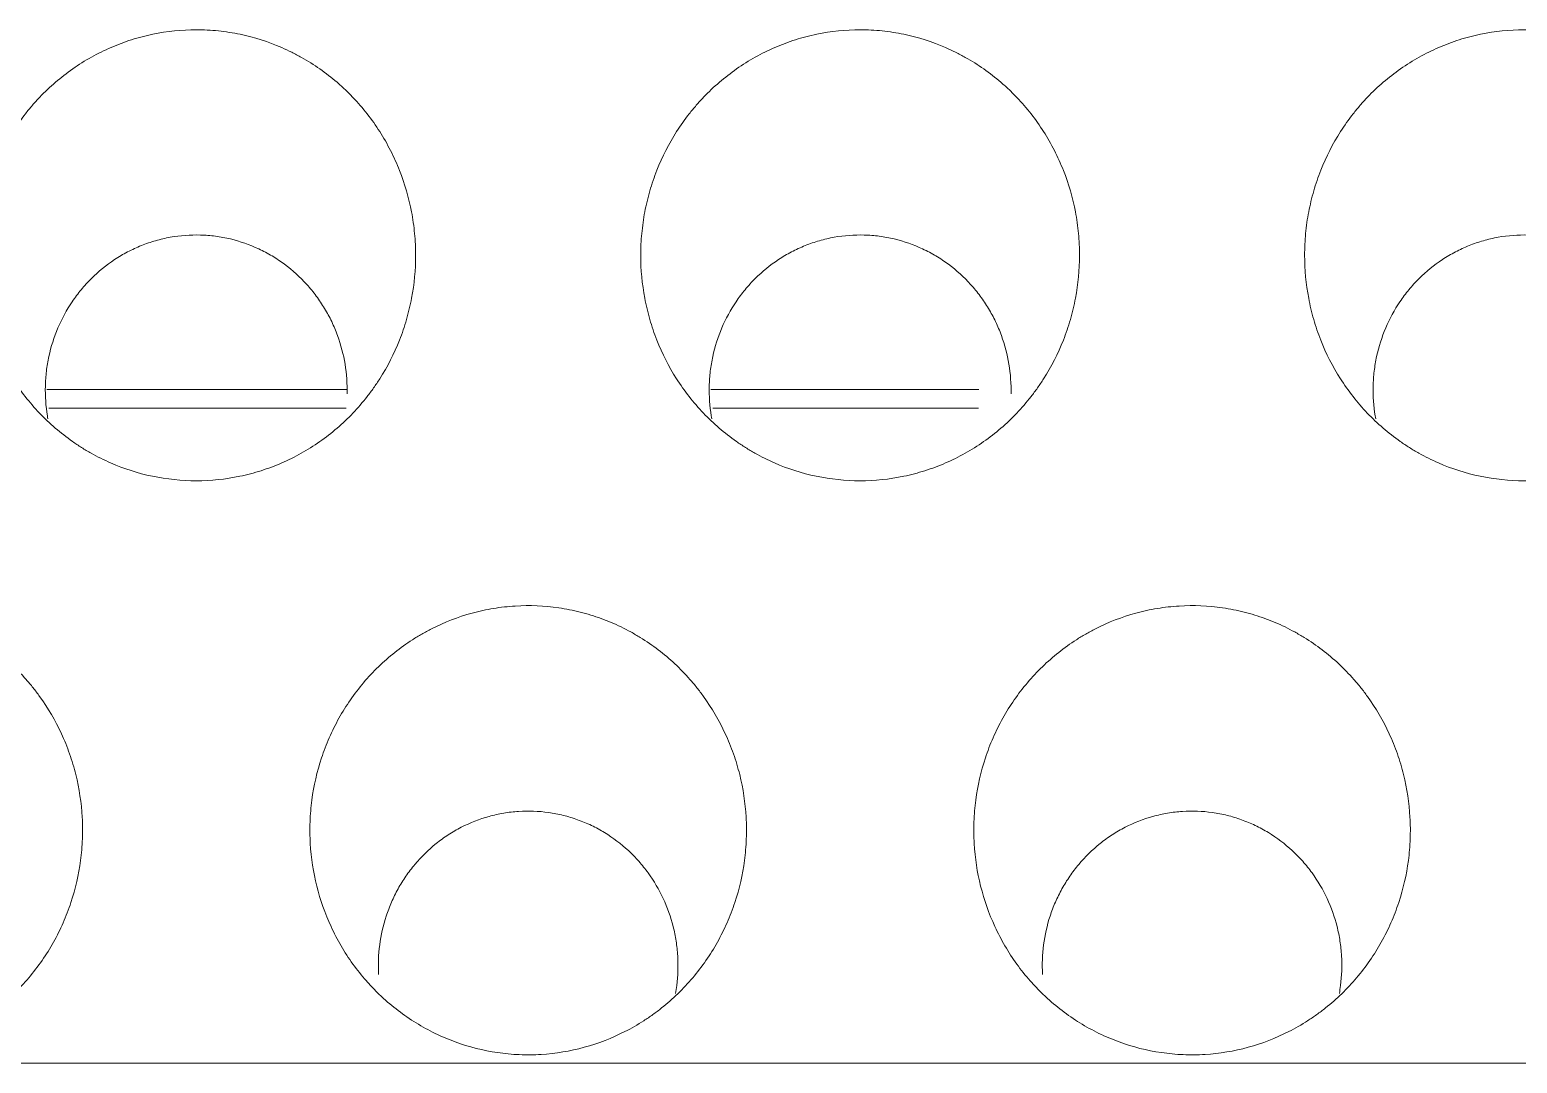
# Model space of a CAD drawing. Header units: millimetres. Extents: x 70151 to 230897, y 35202 to 113211.
# Drawn here: x 178383.78 to 178390.47, y 69179.68 to 69184.33 of the extents above; entities that cross this region are included whole.
import ezdxf

# ---------------------------------------------------------------- set-up
doc = ezdxf.new("R2010")
doc.units = ezdxf.units.MM
doc.header["$LTSCALE"] = 50
doc.layers.add('2-con', color=2, linetype='Continuous')
doc.layers.add('mark-B', color=2, linetype='Continuous', lineweight=20)

# ---------------------------------------------------------------- blocks, each defined once
blk = doc.blocks.new('무풍1WAY 대형')
at = {"layer": 'mark-B'}
for p, q in [((289.2596, -420.2368), (-384.8363, -420.2368)), ((266.8646, -423.1851), (268.0611, -423.1851)), ((269.7107, -423.1851), (271.0488, -423.1851)), ((268.0705, -423.2677), (266.8636, -423.2677)), ((271.0579, -423.2677), (269.7076, -423.2677))]:
    blk.add_line(p, q, dxfattribs=at)
for points, knots in [([(266.8847, -421.2256), (266.881, -421.1602), (266.8711, -421.0964), (266.84, -420.9718), (266.8187, -420.9109), (266.7845, -420.8368), (266.7772, -420.8221), (266.7621, -420.7931), (266.7385, -420.7503), (266.6943, -420.6824), (266.6539, -420.6317), (266.6217, -420.5951), (266.6106, -420.5831), (266.5878, -420.5596), (266.5761, -420.5481), (266.516, -420.492), (266.4642, -420.4525), (266.3812, -420.4013), (266.3526, -420.3856), (266.3082, -420.3641), (266.2932, -420.3573), (266.2628, -420.3444), (266.2475, -420.3384), (266.1705, -420.3103), (266.1073, -420.2943), (266.0262, -420.2825), (266.0099, -420.2805), (265.9771, -420.2774), (265.9605, -420.2763), (265.9111, -420.2742), (265.8783, -420.2746), (265.7805, -420.2806), (265.7159, -420.2912), (265.5882, -420.3261), (265.5273, -420.3497), (265.4401, -420.3941), (265.4117, -420.4104), (265.3702, -420.437), (265.3565, -420.4463), (265.3298, -420.4654), (265.3167, -420.4753), (265.2528, -420.5261), (265.2061, -420.5714), (265.1428, -420.6461), (265.1227, -420.6723), (265.0855, -420.726), (265.0512, -420.7812), (265.0223, -420.8392), (264.9962, -420.8986), (264.9845, -420.929), (264.9536, -421.0223), (264.9393, -421.0855), (264.9266, -421.1816), (264.9238, -421.2138), (264.9214, -421.2788), (264.9217, -421.3117), (264.9272, -421.4091), (264.9369, -421.4729), (264.9602, -421.5671), (264.9695, -421.5983), (264.9858, -421.6446), (264.9916, -421.6599), (265.0039, -421.6901), (265.0104, -421.705), (265.0444, -421.7787), (265.077, -421.8345), (265.1245, -421.9005), (265.1344, -421.9135), (265.1548, -421.9391), (265.1654, -421.9518), (265.1979, -421.9887), (265.2206, -422.012), (265.2919, -422.0785), (265.3435, -422.118), (265.4135, -422.1611), (265.4278, -422.1694), (265.4566, -422.1852), (265.5004, -422.2078), (265.5755, -422.2395), (265.6378, -422.2587), (265.6855, -422.2708), (265.7015, -422.2744), (265.7339, -422.2808), (265.7502, -422.2837), (265.8318, -422.2955), (265.8971, -422.2982), (265.995, -422.2922), (266.0277, -422.2886), (266.093, -422.2777), (266.1251, -422.2707), (266.2198, -422.2448), (266.2807, -422.2213), (266.3541, -422.184), (266.3686, -422.1761), (266.3972, -422.1597), (266.4392, -422.1342), (266.5054, -422.0867), (266.5543, -422.0438), (266.6013, -421.9982), (266.6239, -421.9741), (266.6872, -421.8992), (266.7241, -421.8459), (266.7637, -421.775), (266.7713, -421.7606), (266.7859, -421.7313), (266.7928, -421.7165), (266.8126, -421.6715), (266.8242, -421.6411), (266.8547, -421.5488), (266.8691, -421.4858), (266.8818, -421.3889), (266.8846, -421.3562), (266.887, -421.2909), (266.8866, -421.2583), (266.8847, -421.2256)], [0, 0, 0, 0, 0.03125, 0.03125, 0.0625, 0.0625, 0.070313, 0.070313, 0.078125, 0.09375, 0.109375, 0.109375, 0.117188, 0.117188, 0.125, 0.125, 0.15625, 0.15625, 0.171875, 0.171875, 0.179688, 0.179688, 0.1875, 0.1875, 0.21875, 0.21875, 0.226563, 0.226563, 0.234375, 0.234375, 0.25, 0.25, 0.28125, 0.28125, 0.3125, 0.3125, 0.328125, 0.328125, 0.335938, 0.335938, 0.34375, 0.34375, 0.375, 0.375, 0.390625, 0.390625, 0.40625, 0.421875, 0.421875, 0.4375, 0.4375, 0.46875, 0.46875, 0.484375, 0.484375, 0.5, 0.5, 0.53125, 0.53125, 0.546875, 0.546875, 0.554687, 0.554687, 0.5625, 0.5625, 0.59375, 0.59375, 0.601562, 0.601562, 0.609375, 0.609375, 0.625, 0.625, 0.65625, 0.65625, 0.664062, 0.664062, 0.671875, 0.6875, 0.703125, 0.703125, 0.710937, 0.710937, 0.71875, 0.71875, 0.75, 0.75, 0.765625, 0.765625, 0.78125, 0.78125, 0.8125, 0.8125, 0.820312, 0.820312, 0.828125, 0.84375, 0.859375, 0.859375, 0.875, 0.875, 0.90625, 0.90625, 0.914062, 0.914062, 0.921875, 0.921875, 0.9375, 0.9375, 0.96875, 0.96875, 0.984375, 0.984375, 1, 1, 1, 1]), ([(269.8723, -421.2256), (269.8685, -421.1602), (269.8587, -421.0964), (269.8276, -420.9718), (269.8063, -420.9109), (269.772, -420.8368), (269.7648, -420.8221), (269.7497, -420.7931), (269.726, -420.7503), (269.6819, -420.6824), (269.6415, -420.6317), (269.6092, -420.5951), (269.5982, -420.5831), (269.5754, -420.5596), (269.5636, -420.5481), (269.5035, -420.492), (269.4518, -420.4525), (269.3687, -420.4013), (269.3401, -420.3856), (269.2958, -420.3641), (269.2807, -420.3573), (269.2503, -420.3444), (269.235, -420.3384), (269.1581, -420.3103), (269.0949, -420.2943), (269.0138, -420.2825), (268.9975, -420.2805), (268.9646, -420.2774), (268.9481, -420.2763), (268.8986, -420.2742), (268.8659, -420.2746), (268.768, -420.2806), (268.7035, -420.2912), (268.5758, -420.3261), (268.5148, -420.3497), (268.4276, -420.3941), (268.3992, -420.4104), (268.3577, -420.437), (268.3441, -420.4463), (268.3173, -420.4654), (268.3043, -420.4753), (268.2403, -420.5261), (268.1937, -420.5714), (268.1303, -420.6461), (268.1102, -420.6723), (268.0731, -420.726), (268.0387, -420.7812), (268.0099, -420.8392), (267.9837, -420.8986), (267.972, -420.929), (267.9412, -421.0223), (267.9268, -421.0855), (267.9141, -421.1816), (267.9114, -421.2138), (267.9089, -421.2788), (267.9092, -421.3117), (267.9147, -421.4091), (267.9244, -421.4729), (267.9478, -421.5671), (267.9571, -421.5983), (267.9734, -421.6446), (267.9792, -421.6599), (267.9914, -421.6901), (267.9979, -421.705), (268.032, -421.7787), (268.0645, -421.8345), (268.1121, -421.9005), (268.1219, -421.9135), (268.1424, -421.9391), (268.1529, -421.9518), (268.1855, -421.9887), (268.2082, -422.012), (268.2794, -422.0785), (268.3311, -422.118), (268.401, -422.1611), (268.4153, -422.1694), (268.4442, -422.1852), (268.4879, -422.2078), (268.563, -422.2395), (268.6254, -422.2587), (268.673, -422.2708), (268.6891, -422.2744), (268.7214, -422.2808), (268.7378, -422.2837), (268.8193, -422.2955), (268.8846, -422.2982), (268.9826, -422.2922), (269.0152, -422.2886), (269.0806, -422.2777), (269.1127, -422.2707), (269.2073, -422.2448), (269.2682, -422.2213), (269.3416, -422.184), (269.3562, -422.1761), (269.3847, -422.1597), (269.4267, -422.1342), (269.4929, -422.0867), (269.5419, -422.0438), (269.5889, -421.9982), (269.6114, -421.9741), (269.6748, -421.8992), (269.7117, -421.8459), (269.7513, -421.775), (269.7589, -421.7606), (269.7734, -421.7313), (269.7804, -421.7165), (269.8001, -421.6715), (269.8117, -421.6411), (269.8422, -421.5488), (269.8566, -421.4858), (269.8694, -421.3889), (269.8721, -421.3562), (269.8745, -421.2909), (269.8742, -421.2583), (269.8723, -421.2256)], [0, 0, 0, 0, 0.03125, 0.03125, 0.0625, 0.0625, 0.070312, 0.070312, 0.078125, 0.09375, 0.109375, 0.109375, 0.117187, 0.117187, 0.125, 0.125, 0.15625, 0.15625, 0.171875, 0.171875, 0.179687, 0.179687, 0.1875, 0.1875, 0.21875, 0.21875, 0.226562, 0.226562, 0.234375, 0.234375, 0.25, 0.25, 0.28125, 0.28125, 0.3125, 0.3125, 0.328125, 0.328125, 0.335937, 0.335937, 0.34375, 0.34375, 0.375, 0.375, 0.390625, 0.390625, 0.40625, 0.421875, 0.421875, 0.4375, 0.4375, 0.46875, 0.46875, 0.484375, 0.484375, 0.5, 0.5, 0.53125, 0.53125, 0.546875, 0.546875, 0.554687, 0.554687, 0.5625, 0.5625, 0.59375, 0.59375, 0.601562, 0.601562, 0.609375, 0.609375, 0.625, 0.625, 0.65625, 0.65625, 0.664062, 0.664062, 0.671875, 0.6875, 0.703125, 0.703125, 0.710937, 0.710937, 0.71875, 0.71875, 0.75, 0.75, 0.765625, 0.765625, 0.78125, 0.78125, 0.8125, 0.8125, 0.820312, 0.820312, 0.828125, 0.84375, 0.859375, 0.859375, 0.875, 0.875, 0.90625, 0.90625, 0.914062, 0.914062, 0.921875, 0.921875, 0.9375, 0.9375, 0.96875, 0.96875, 0.984375, 0.984375, 1, 1, 1, 1]), ([(272.8598, -421.2256), (272.8561, -421.1602), (272.8462, -421.0964), (272.8151, -420.9718), (272.7938, -420.9109), (272.7596, -420.8368), (272.7523, -420.8221), (272.7372, -420.7931), (272.7136, -420.7503), (272.6694, -420.6824), (272.629, -420.6317), (272.5968, -420.5951), (272.5857, -420.5831), (272.5629, -420.5596), (272.5512, -420.5481), (272.4911, -420.492), (272.4393, -420.4525), (272.3563, -420.4013), (272.3277, -420.3856), (272.2833, -420.3641), (272.2683, -420.3573), (272.2379, -420.3444), (272.2226, -420.3384), (272.1456, -420.3103), (272.0824, -420.2943), (272.0013, -420.2825), (271.985, -420.2805), (271.9522, -420.2774), (271.9356, -420.2763), (271.8862, -420.2742), (271.8534, -420.2746), (271.7556, -420.2806), (271.691, -420.2912), (271.5633, -420.3261), (271.5024, -420.3497), (271.4152, -420.3941), (271.3868, -420.4104), (271.3453, -420.437), (271.3316, -420.4463), (271.3049, -420.4654), (271.2918, -420.4753), (271.2279, -420.5261), (271.1812, -420.5714), (271.1179, -420.6461), (271.0978, -420.6723), (271.0606, -420.726), (271.0263, -420.7812), (270.9974, -420.8392), (270.9713, -420.8986), (270.9596, -420.929), (270.9287, -421.0223), (270.9144, -421.0855), (270.9017, -421.1816), (270.8989, -421.2138), (270.8965, -421.2788), (270.8968, -421.3117), (270.9023, -421.4091), (270.9119, -421.4729), (270.9353, -421.5671), (270.9446, -421.5983), (270.9609, -421.6446), (270.9667, -421.6599), (270.979, -421.6901), (270.9855, -421.705), (271.0195, -421.7787), (271.0521, -421.8345), (271.0996, -421.9005), (271.1095, -421.9135), (271.1299, -421.9391), (271.1405, -421.9518), (271.173, -421.9887), (271.1957, -422.012), (271.267, -422.0785), (271.3186, -422.118), (271.3885, -422.1611), (271.4028, -422.1694), (271.4317, -422.1852), (271.4755, -422.2078), (271.5506, -422.2395), (271.6129, -422.2587), (271.6606, -422.2708), (271.6766, -422.2744), (271.709, -422.2808), (271.7253, -422.2837), (271.8069, -422.2955), (271.8722, -422.2982), (271.9701, -422.2922), (272.0028, -422.2886), (272.0681, -422.2777), (272.1002, -422.2707), (272.1949, -422.2448), (272.2558, -422.2213), (272.3292, -422.184), (272.3437, -422.1761), (272.3722, -422.1597), (272.4143, -422.1342), (272.4805, -422.0867), (272.5294, -422.0438), (272.5764, -421.9982), (272.599, -421.9741), (272.6623, -421.8992), (272.6992, -421.8459), (272.7388, -421.775), (272.7464, -421.7606), (272.761, -421.7313), (272.7679, -421.7165), (272.7877, -421.6715), (272.7993, -421.6411), (272.8297, -421.5488), (272.8442, -421.4858), (272.8569, -421.3889), (272.8597, -421.3562), (272.8621, -421.2909), (272.8617, -421.2583), (272.8598, -421.2256)], [0, 0, 0, 0, 0.03125, 0.03125, 0.0625, 0.0625, 0.070312, 0.070312, 0.078125, 0.09375, 0.109375, 0.109375, 0.117187, 0.117187, 0.125, 0.125, 0.15625, 0.15625, 0.171875, 0.171875, 0.179687, 0.179687, 0.1875, 0.1875, 0.21875, 0.21875, 0.226562, 0.226562, 0.234375, 0.234375, 0.25, 0.25, 0.28125, 0.28125, 0.3125, 0.3125, 0.328125, 0.328125, 0.335937, 0.335937, 0.34375, 0.34375, 0.375, 0.375, 0.390625, 0.390625, 0.40625, 0.421875, 0.421875, 0.4375, 0.4375, 0.46875, 0.46875, 0.484375, 0.484375, 0.5, 0.5, 0.53125, 0.53125, 0.546875, 0.546875, 0.554687, 0.554687, 0.5625, 0.5625, 0.59375, 0.59375, 0.601562, 0.601562, 0.609375, 0.609375, 0.625, 0.625, 0.65625, 0.65625, 0.664062, 0.664062, 0.671875, 0.6875, 0.703125, 0.703125, 0.710937, 0.710937, 0.71875, 0.71875, 0.75, 0.75, 0.765625, 0.765625, 0.78125, 0.78125, 0.8125, 0.8125, 0.820312, 0.820312, 0.828125, 0.84375, 0.859375, 0.859375, 0.875, 0.875, 0.90625, 0.90625, 0.914062, 0.914062, 0.921875, 0.921875, 0.9375, 0.9375, 0.96875, 0.96875, 0.984375, 0.984375, 1, 1, 1, 1]), ([(266.577, -420.6368), (266.5796, -420.6816), (266.5763, -420.7702), (266.557, -420.8565), (266.5396, -420.9097), (266.5359, -420.9203), (266.5279, -420.9412), (266.5152, -420.9723), (266.4907, -421.0221), (266.4673, -421.0599), (266.4484, -421.0874), (266.4418, -421.0965), (266.4282, -421.1143), (266.4212, -421.1232), (266.385, -421.1663), (266.353, -421.1974), (266.3008, -421.2392), (266.2827, -421.2523), (266.245, -421.2768), (266.2253, -421.2882), (266.1653, -421.3191), (266.1237, -421.3354), (266.0696, -421.3504), (266.0587, -421.3532), (266.0366, -421.3581), (266.0255, -421.3603), (265.992, -421.366), (265.9696, -421.3687), (265.9025, -421.3731), (265.8576, -421.3715), (265.8015, -421.3636), (265.7903, -421.3617), (265.7681, -421.3574), (265.7351, -421.3501), (265.6815, -421.3338), (265.6401, -421.3165), (265.6096, -421.3019), (265.5995, -421.2968), (265.5796, -421.286), (265.5699, -421.2804), (265.5219, -421.2511), (265.4863, -421.2241), (265.4452, -421.1861), (265.4371, -421.1782), (265.4213, -421.1621), (265.4136, -421.1538), (265.3913, -421.1286), (265.3773, -421.1112), (265.338, -421.0571), (265.3154, -421.0187), (265.2774, -420.9371), (265.2626, -420.8952), (265.2463, -420.8306), (265.2419, -420.8088), (265.2351, -420.7647), (265.2327, -420.7423), (265.2287, -420.6755), (265.2303, -420.6312), (265.2375, -420.5752), (265.2393, -420.5633), (265.2414, -420.5514)], [0, 0, 0, 0, 0.057902, 0.115804, 0.115804, 0.13028, 0.13028, 0.144755, 0.173707, 0.202658, 0.202658, 0.217133, 0.217133, 0.231609, 0.231609, 0.289511, 0.289511, 0.318462, 0.318462, 0.347413, 0.347413, 0.405315, 0.405315, 0.419791, 0.419791, 0.434266, 0.434266, 0.463218, 0.463218, 0.52112, 0.52112, 0.535595, 0.535595, 0.550071, 0.579022, 0.607973, 0.607973, 0.622449, 0.622449, 0.636924, 0.636924, 0.694826, 0.694826, 0.709302, 0.709302, 0.723777, 0.723777, 0.752729, 0.752729, 0.810631, 0.810631, 0.868533, 0.868533, 0.897484, 0.897484, 0.926435, 0.926435, 0.984337, 0.984337, 1, 1, 1, 1]), ([(269.5646, -420.6368), (269.5672, -420.6816), (269.5639, -420.7702), (269.5445, -420.8565), (269.5272, -420.9097), (269.5234, -420.9203), (269.5154, -420.9412), (269.5028, -420.9723), (269.4782, -421.0221), (269.4548, -421.0599), (269.4359, -421.0874), (269.4294, -421.0965), (269.4158, -421.1143), (269.4087, -421.1232), (269.3725, -421.1663), (269.3406, -421.1974), (269.2884, -421.2392), (269.2703, -421.2523), (269.2325, -421.2768), (269.2128, -421.2882), (269.1528, -421.3191), (269.1112, -421.3354), (269.0572, -421.3504), (269.0462, -421.3532), (269.0242, -421.3581), (269.013, -421.3603), (268.9795, -421.366), (268.9572, -421.3687), (268.89, -421.3731), (268.8452, -421.3715), (268.7891, -421.3636), (268.7778, -421.3617), (268.7557, -421.3574), (268.7227, -421.3501), (268.6691, -421.3338), (268.6277, -421.3165), (268.5971, -421.3019), (268.587, -421.2968), (268.5672, -421.286), (268.5574, -421.2804), (268.5095, -421.2511), (268.4739, -421.2241), (268.4327, -421.1861), (268.4247, -421.1782), (268.4089, -421.1621), (268.4012, -421.1538), (268.3788, -421.1286), (268.3649, -421.1112), (268.3256, -421.0571), (268.303, -421.0187), (268.2649, -420.9371), (268.2501, -420.8952), (268.2338, -420.8306), (268.2294, -420.8088), (268.2226, -420.7647), (268.2202, -420.7423), (268.2163, -420.6755), (268.2178, -420.6312), (268.225, -420.5752), (268.2268, -420.5633), (268.229, -420.5514)], [0, 0, 0, 0, 0.057902, 0.115804, 0.115804, 0.13028, 0.13028, 0.144755, 0.173707, 0.202658, 0.202658, 0.217133, 0.217133, 0.231609, 0.231609, 0.289511, 0.289511, 0.318462, 0.318462, 0.347413, 0.347413, 0.405315, 0.405315, 0.419791, 0.419791, 0.434266, 0.434266, 0.463218, 0.463218, 0.52112, 0.52112, 0.535595, 0.535595, 0.550071, 0.579022, 0.607973, 0.607973, 0.622449, 0.622449, 0.636924, 0.636924, 0.694826, 0.694826, 0.709302, 0.709302, 0.723777, 0.723777, 0.752729, 0.752729, 0.810631, 0.810631, 0.868533, 0.868533, 0.897484, 0.897484, 0.926435, 0.926435, 0.984337, 0.984337, 1, 1, 1, 1]), ([(264.4104, -422.8577), (264.3439, -422.8577), (264.2785, -422.8646), (264.1822, -422.8846), (264.1503, -422.893), (264.103, -422.908), (264.0873, -422.9135), (264.0563, -422.9251), (264.041, -422.9313), (263.9656, -422.9641), (263.9085, -422.9961), (263.8277, -423.0527), (263.8015, -423.0731), (263.7516, -423.116), (263.7042, -423.1611), (263.6616, -423.2105), (263.6313, -423.2491), (263.6215, -423.2622), (263.6026, -423.289), (263.5934, -423.3027), (263.5492, -423.3721), (263.5197, -423.4301), (263.4838, -423.5209), (263.4733, -423.5517), (263.4596, -423.5989), (263.4554, -423.6149), (263.4478, -423.6468), (263.4444, -423.6627), (263.4292, -423.7428), (263.4232, -423.8074), (263.4231, -423.8887), (263.4235, -423.905), (263.4251, -423.9377), (263.4262, -423.9541), (263.4308, -424.0031), (263.4354, -424.0353), (263.4536, -424.131), (263.4716, -424.1934), (263.5076, -424.2846), (263.5212, -424.3147), (263.551, -424.373), (263.5672, -424.4013), (263.6196, -424.4835), (263.6597, -424.5349), (263.7166, -424.5946), (263.7283, -424.6062), (263.7522, -424.6289), (263.7886, -424.6619), (263.853, -424.7119), (263.9084, -424.7468), (263.9514, -424.7709), (263.966, -424.7786), (263.9956, -424.7934), (264.0107, -424.8004), (264.0864, -424.8333), (264.1488, -424.8531), (264.2452, -424.8733), (264.2778, -424.8785), (264.344, -424.8853), (264.377, -424.887), (264.4756, -424.8871), (264.5409, -424.8805), (264.6219, -424.8637), (264.6381, -424.8599), (264.6702, -424.8515), (264.7177, -424.8377), (264.7945, -424.8089), (264.8533, -424.7799), (264.9108, -424.7478), (264.939, -424.7301), (265.0199, -424.6735), (265.0695, -424.6309), (265.126, -424.5717), (265.137, -424.5596), (265.1586, -424.5347), (265.1691, -424.522), (265.1996, -424.4831), (265.2185, -424.4564), (265.2711, -424.374), (265.3007, -424.316), (265.3309, -424.2397), (265.3366, -424.2242), (265.3472, -424.1932), (265.3619, -424.1465), (265.3808, -424.0675), (265.39, -424.0032), (265.3946, -423.9545), (265.3957, -423.9382), (265.3973, -423.9055), (265.3976, -423.8891), (265.3977, -423.8072), (265.3915, -423.7426), (265.3734, -423.6469), (265.3659, -423.6152), (265.3523, -423.5681), (265.3473, -423.5524), (265.3367, -423.5213), (265.3311, -423.5059), (265.3011, -423.43), (265.2716, -423.3721), (265.2191, -423.2896), (265.2002, -423.2629), (265.1596, -423.2108), (265.1381, -423.186), (265.0705, -423.1151), (265.0212, -423.0725), (264.9539, -423.0252), (264.9402, -423.0161), (264.9122, -422.9984), (264.8979, -422.99), (264.8548, -422.9658), (264.8255, -422.9512), (264.7355, -422.912), (264.673, -422.8919), (264.5428, -422.8646), (264.4769, -422.8577), (264.4104, -422.8577)], [0, 0, 0, 0, 0.03125, 0.03125, 0.046875, 0.046875, 0.054687, 0.054687, 0.0625, 0.0625, 0.09375, 0.09375, 0.109375, 0.109375, 0.125, 0.140625, 0.140625, 0.148437, 0.148437, 0.15625, 0.15625, 0.1875, 0.1875, 0.203125, 0.203125, 0.210937, 0.210937, 0.21875, 0.21875, 0.25, 0.25, 0.257812, 0.257812, 0.265625, 0.265625, 0.28125, 0.28125, 0.3125, 0.3125, 0.328125, 0.328125, 0.34375, 0.34375, 0.375, 0.375, 0.382812, 0.382812, 0.390625, 0.40625, 0.421875, 0.421875, 0.429687, 0.429687, 0.4375, 0.4375, 0.46875, 0.46875, 0.484375, 0.484375, 0.5, 0.5, 0.53125, 0.53125, 0.539062, 0.539062, 0.546875, 0.5625, 0.578125, 0.578125, 0.59375, 0.59375, 0.625, 0.625, 0.632812, 0.632812, 0.640625, 0.640625, 0.65625, 0.65625, 0.6875, 0.6875, 0.695312, 0.695312, 0.703125, 0.71875, 0.734375, 0.734375, 0.742187, 0.742187, 0.75, 0.75, 0.78125, 0.78125, 0.796875, 0.796875, 0.804687, 0.804687, 0.8125, 0.8125, 0.84375, 0.84375, 0.859375, 0.859375, 0.875, 0.875, 0.90625, 0.90625, 0.914062, 0.914062, 0.921875, 0.921875, 0.9375, 0.9375, 0.96875, 0.96875, 1, 1, 1, 1]), ([(267.3979, -422.8577), (267.3314, -422.8577), (267.266, -422.8646), (267.1697, -422.8846), (267.1379, -422.893), (267.0906, -422.908), (267.0748, -422.9135), (267.0439, -422.9251), (267.0286, -422.9313), (266.9532, -422.9641), (266.8961, -422.9961), (266.8153, -423.0527), (266.789, -423.0731), (266.7392, -423.116), (266.6918, -423.1611), (266.6491, -423.2105), (266.6189, -423.2491), (266.6091, -423.2622), (266.5901, -423.289), (266.5809, -423.3027), (266.5367, -423.3721), (266.5072, -423.4301), (266.4714, -423.5209), (266.4608, -423.5517), (266.4471, -423.5989), (266.4429, -423.6149), (266.4353, -423.6468), (266.4319, -423.6627), (266.4168, -423.7428), (266.4107, -423.8074), (266.4107, -423.8887), (266.4111, -423.905), (266.4126, -423.9377), (266.4138, -423.9541), (266.4184, -424.0031), (266.423, -424.0353), (266.4412, -424.131), (266.4592, -424.1934), (266.4952, -424.2846), (266.5088, -424.3147), (266.5385, -424.373), (266.5547, -424.4013), (266.6071, -424.4835), (266.6472, -424.5349), (266.7042, -424.5946), (266.7159, -424.6062), (266.7397, -424.6289), (266.7762, -424.6619), (266.8406, -424.7119), (266.8959, -424.7468), (266.9389, -424.7709), (266.9535, -424.7786), (266.9832, -424.7934), (266.9982, -424.8004), (267.0739, -424.8333), (267.1363, -424.8531), (267.2328, -424.8733), (267.2654, -424.8785), (267.3315, -424.8853), (267.3645, -424.887), (267.4631, -424.8871), (267.5284, -424.8805), (267.6094, -424.8637), (267.6257, -424.8599), (267.6577, -424.8515), (267.7053, -424.8377), (267.7821, -424.8089), (267.8409, -424.7799), (267.8984, -424.7478), (267.9266, -424.7301), (268.0075, -424.6735), (268.057, -424.6309), (268.1136, -424.5717), (268.1246, -424.5596), (268.1461, -424.5347), (268.1567, -424.522), (268.1871, -424.4831), (268.206, -424.4564), (268.2586, -424.374), (268.2882, -424.316), (268.3184, -424.2397), (268.3241, -424.2242), (268.3347, -424.1932), (268.3495, -424.1465), (268.3684, -424.0675), (268.3775, -424.0032), (268.3821, -423.9545), (268.3833, -423.9382), (268.3848, -423.9055), (268.3852, -423.8891), (268.3852, -423.8072), (268.3791, -423.7426), (268.361, -423.6469), (268.3534, -423.6152), (268.3398, -423.5681), (268.3349, -423.5524), (268.3243, -423.5213), (268.3186, -423.5059), (268.2886, -423.43), (268.2592, -423.3721), (268.2067, -423.2896), (268.1878, -423.2629), (268.1471, -423.2108), (268.1257, -423.186), (268.0581, -423.1151), (268.0087, -423.0725), (267.9415, -423.0252), (267.9278, -423.0161), (267.8997, -422.9984), (267.8855, -422.99), (267.8424, -422.9658), (267.813, -422.9512), (267.723, -422.912), (267.6605, -422.8919), (267.5303, -422.8646), (267.4645, -422.8577), (267.3979, -422.8577)], [0, 0, 0, 0, 0.03125, 0.03125, 0.046875, 0.046875, 0.054688, 0.054688, 0.0625, 0.0625, 0.09375, 0.09375, 0.109375, 0.109375, 0.125, 0.140625, 0.140625, 0.148438, 0.148438, 0.15625, 0.15625, 0.1875, 0.1875, 0.203125, 0.203125, 0.210938, 0.210938, 0.21875, 0.21875, 0.25, 0.25, 0.257813, 0.257813, 0.265625, 0.265625, 0.28125, 0.28125, 0.3125, 0.3125, 0.328125, 0.328125, 0.34375, 0.34375, 0.375, 0.375, 0.382813, 0.382813, 0.390625, 0.40625, 0.421875, 0.421875, 0.429688, 0.429688, 0.4375, 0.4375, 0.46875, 0.46875, 0.484375, 0.484375, 0.5, 0.5, 0.53125, 0.53125, 0.539063, 0.539063, 0.546875, 0.5625, 0.578125, 0.578125, 0.59375, 0.59375, 0.625, 0.625, 0.632813, 0.632813, 0.640625, 0.640625, 0.65625, 0.65625, 0.6875, 0.6875, 0.695313, 0.695313, 0.703125, 0.71875, 0.734375, 0.734375, 0.742188, 0.742188, 0.75, 0.75, 0.78125, 0.78125, 0.796875, 0.796875, 0.804688, 0.804688, 0.8125, 0.8125, 0.84375, 0.84375, 0.859375, 0.859375, 0.875, 0.875, 0.90625, 0.90625, 0.914063, 0.914063, 0.921875, 0.921875, 0.9375, 0.9375, 0.96875, 0.96875, 1, 1, 1, 1]), ([(270.3855, -422.8577), (270.319, -422.8577), (270.2536, -422.8646), (270.1573, -422.8846), (270.1254, -422.893), (270.0781, -422.908), (270.0624, -422.9135), (270.0314, -422.9251), (270.0161, -422.9313), (269.9407, -422.9641), (269.8836, -422.9961), (269.8028, -423.0527), (269.7766, -423.0731), (269.7267, -423.116), (269.6793, -423.1611), (269.6367, -423.2105), (269.6064, -423.2491), (269.5966, -423.2622), (269.5777, -423.289), (269.5685, -423.3027), (269.5243, -423.3721), (269.4948, -423.4301), (269.4589, -423.5209), (269.4484, -423.5517), (269.4347, -423.5989), (269.4305, -423.6149), (269.4229, -423.6468), (269.4195, -423.6627), (269.4043, -423.7428), (269.3983, -423.8074), (269.3982, -423.8887), (269.3986, -423.905), (269.4001, -423.9377), (269.4013, -423.9541), (269.4059, -424.0031), (269.4105, -424.0353), (269.4287, -424.131), (269.4467, -424.1934), (269.4827, -424.2846), (269.4963, -424.3147), (269.5261, -424.373), (269.5423, -424.4013), (269.5947, -424.4835), (269.6348, -424.5349), (269.6917, -424.5946), (269.7034, -424.6062), (269.7273, -424.6289), (269.7637, -424.6619), (269.8281, -424.7119), (269.8835, -424.7468), (269.9265, -424.7709), (269.9411, -424.7786), (269.9707, -424.7934), (269.9858, -424.8004), (270.0615, -424.8333), (270.1239, -424.8531), (270.2203, -424.8733), (270.2529, -424.8785), (270.3191, -424.8853), (270.3521, -424.887), (270.4507, -424.8871), (270.5159, -424.8805), (270.597, -424.8637), (270.6132, -424.8599), (270.6453, -424.8515), (270.6928, -424.8377), (270.7696, -424.8089), (270.8284, -424.7799), (270.8859, -424.7478), (270.9141, -424.7301), (270.995, -424.6735), (271.0446, -424.6309), (271.1011, -424.5717), (271.1121, -424.5596), (271.1337, -424.5347), (271.1442, -424.522), (271.1747, -424.4831), (271.1936, -424.4564), (271.2462, -424.374), (271.2758, -424.316), (271.306, -424.2397), (271.3117, -424.2242), (271.3223, -424.1932), (271.337, -424.1465), (271.3559, -424.0675), (271.365, -424.0032), (271.3696, -423.9545), (271.3708, -423.9382), (271.3724, -423.9055), (271.3727, -423.8891), (271.3727, -423.8072), (271.3666, -423.7426), (271.3485, -423.6469), (271.341, -423.6152), (271.3274, -423.5681), (271.3224, -423.5524), (271.3118, -423.5213), (271.3062, -423.5059), (271.2762, -423.43), (271.2467, -423.3721), (271.1942, -423.2896), (271.1753, -423.2629), (271.1347, -423.2108), (271.1132, -423.186), (271.0456, -423.1151), (270.9963, -423.0725), (270.929, -423.0252), (270.9153, -423.0161), (270.8873, -422.9984), (270.873, -422.99), (270.8299, -422.9658), (270.8006, -422.9512), (270.7106, -422.912), (270.6481, -422.8919), (270.5179, -422.8646), (270.452, -422.8577), (270.3855, -422.8577)], [0, 0, 0, 0, 0.03125, 0.03125, 0.046875, 0.046875, 0.054688, 0.054688, 0.0625, 0.0625, 0.09375, 0.09375, 0.109375, 0.109375, 0.125, 0.140625, 0.140625, 0.148438, 0.148438, 0.15625, 0.15625, 0.1875, 0.1875, 0.203125, 0.203125, 0.210938, 0.210938, 0.21875, 0.21875, 0.25, 0.25, 0.257813, 0.257813, 0.265625, 0.265625, 0.28125, 0.28125, 0.3125, 0.3125, 0.328125, 0.328125, 0.34375, 0.34375, 0.375, 0.375, 0.382813, 0.382813, 0.390625, 0.40625, 0.421875, 0.421875, 0.429688, 0.429688, 0.4375, 0.4375, 0.46875, 0.46875, 0.484375, 0.484375, 0.5, 0.5, 0.53125, 0.53125, 0.539062, 0.539062, 0.546875, 0.5625, 0.578125, 0.578125, 0.59375, 0.59375, 0.625, 0.625, 0.632812, 0.632812, 0.640625, 0.640625, 0.65625, 0.65625, 0.6875, 0.6875, 0.695312, 0.695312, 0.703125, 0.71875, 0.734375, 0.734375, 0.742187, 0.742187, 0.75, 0.75, 0.78125, 0.78125, 0.796875, 0.796875, 0.804687, 0.804687, 0.8125, 0.8125, 0.84375, 0.84375, 0.859375, 0.859375, 0.875, 0.875, 0.90625, 0.90625, 0.914062, 0.914062, 0.921875, 0.921875, 0.9375, 0.9375, 0.96875, 0.96875, 1, 1, 1, 1]), ([(263.7314, -423.2486), (263.7303, -423.2938), (263.7367, -423.3828), (263.7591, -423.469), (263.7785, -423.5219), (263.7826, -423.5325), (263.7914, -423.5533), (263.8052, -423.5841), (263.8318, -423.6333), (263.8566, -423.6705), (263.8767, -423.6976), (263.8836, -423.7065), (263.8979, -423.724), (263.9053, -423.7326), (263.9434, -423.7747), (263.9767, -423.8049), (264.0308, -423.845), (264.0495, -423.8575), (264.0885, -423.8808), (264.1087, -423.8915), (264.1703, -423.9203), (264.2128, -423.9352), (264.2678, -423.9483), (264.2789, -423.9506), (264.3013, -423.9548), (264.3126, -423.9566), (264.3466, -423.961), (264.3692, -423.9628), (264.4369, -423.9647), (264.482, -423.9614), (264.5382, -423.9514), (264.5494, -423.9491), (264.5716, -423.9439), (264.6045, -423.9353), (264.6578, -423.917), (264.6989, -423.8981), (264.7291, -423.8822), (264.7391, -423.8767), (264.7587, -423.8651), (264.7683, -423.8591), (264.8155, -423.8279), (264.8503, -423.7995), (264.8904, -423.7597), (264.8982, -423.7516), (264.9135, -423.7348), (264.9209, -423.7262), (264.9426, -423.7001), (264.956, -423.6821), (264.9936, -423.6263), (265.0151, -423.5869), (265.0505, -423.5035), (265.064, -423.4607), (265.0782, -423.3952), (265.0819, -423.3732), (265.0872, -423.3285), (265.0888, -423.3059), (265.0905, -423.2385), (265.0874, -423.194), (265.0795, -423.1454), (265.0787, -423.141), (265.0779, -423.1366)], [0, 0, 0, 0, 0.05848, 0.116959, 0.116959, 0.131579, 0.131579, 0.146199, 0.175439, 0.204679, 0.204679, 0.219298, 0.219298, 0.233918, 0.233918, 0.292398, 0.292398, 0.321638, 0.321638, 0.350878, 0.350878, 0.409357, 0.409357, 0.423977, 0.423977, 0.438597, 0.438597, 0.467837, 0.467837, 0.526316, 0.526316, 0.540936, 0.540936, 0.555556, 0.584796, 0.614036, 0.614036, 0.628656, 0.628656, 0.643275, 0.643275, 0.701755, 0.701755, 0.716375, 0.716375, 0.730995, 0.730995, 0.760235, 0.760235, 0.818714, 0.818714, 0.877194, 0.877194, 0.906434, 0.906434, 0.935673, 0.935673, 0.994153, 0.994153, 1, 1, 1, 1]), ([(266.7189, -423.2486), (266.7179, -423.2938), (266.7242, -423.3828), (266.7467, -423.469), (266.766, -423.5219), (266.7702, -423.5325), (266.779, -423.5533), (266.7928, -423.5841), (266.8193, -423.6333), (266.8442, -423.6705), (266.8642, -423.6976), (266.8712, -423.7065), (266.8855, -423.724), (266.8929, -423.7326), (266.931, -423.7747), (266.9643, -423.8049), (267.0184, -423.845), (267.0371, -423.8575), (267.076, -423.8808), (267.0963, -423.8915), (267.1578, -423.9203), (267.2004, -423.9352), (267.2554, -423.9483), (267.2665, -423.9506), (267.2889, -423.9548), (267.3002, -423.9566), (267.3341, -423.961), (267.3567, -423.9628), (267.4245, -423.9647), (267.4696, -423.9614), (267.5258, -423.9514), (267.537, -423.9491), (267.5591, -423.9439), (267.5921, -423.9353), (267.6454, -423.917), (267.6864, -423.8981), (267.7166, -423.8822), (267.7266, -423.8767), (267.7462, -423.8651), (267.7558, -423.8591), (267.803, -423.8279), (267.8379, -423.7995), (267.8779, -423.7597), (267.8857, -423.7516), (267.901, -423.7348), (267.9085, -423.7262), (267.9301, -423.7001), (267.9436, -423.6821), (267.9812, -423.6263), (268.0026, -423.5869), (268.0381, -423.5035), (268.0516, -423.4607), (268.0657, -423.3952), (268.0694, -423.3732), (268.0748, -423.3285), (268.0764, -423.3059), (268.0781, -423.2385), (268.075, -423.194), (268.067, -423.1454), (268.0663, -423.141), (268.0655, -423.1366)], [0, 0, 0, 0, 0.05848, 0.116959, 0.116959, 0.131579, 0.131579, 0.146199, 0.175439, 0.204679, 0.204679, 0.219298, 0.219298, 0.233918, 0.233918, 0.292398, 0.292398, 0.321638, 0.321638, 0.350878, 0.350878, 0.409357, 0.409357, 0.423977, 0.423977, 0.438597, 0.438597, 0.467837, 0.467837, 0.526316, 0.526316, 0.540936, 0.540936, 0.555556, 0.584796, 0.614036, 0.614036, 0.628656, 0.628656, 0.643275, 0.643275, 0.701755, 0.701755, 0.716375, 0.716375, 0.730995, 0.730995, 0.760235, 0.760235, 0.818714, 0.818714, 0.877194, 0.877194, 0.906434, 0.906434, 0.935673, 0.935673, 0.994153, 0.994153, 1, 1, 1, 1]), ([(269.7065, -423.2486), (269.7054, -423.2938), (269.7118, -423.3828), (269.7342, -423.469), (269.7536, -423.5219), (269.7577, -423.5325), (269.7665, -423.5533), (269.7803, -423.5841), (269.8069, -423.6333), (269.8317, -423.6705), (269.8518, -423.6976), (269.8587, -423.7065), (269.873, -423.724), (269.8804, -423.7326), (269.9185, -423.7747), (269.9518, -423.8049), (270.0059, -423.845), (270.0246, -423.8575), (270.0636, -423.8808), (270.0838, -423.8915), (270.1454, -423.9203), (270.1879, -423.9352), (270.2429, -423.9483), (270.254, -423.9506), (270.2764, -423.9548), (270.2877, -423.9566), (270.3217, -423.961), (270.3443, -423.9628), (270.412, -423.9647), (270.4571, -423.9614), (270.5133, -423.9514), (270.5245, -423.9491), (270.5467, -423.9439), (270.5796, -423.9353), (270.6329, -423.917), (270.674, -423.8981), (270.7042, -423.8822), (270.7142, -423.8767), (270.7338, -423.8651), (270.7434, -423.8591), (270.7906, -423.8279), (270.8254, -423.7995), (270.8655, -423.7597), (270.8733, -423.7516), (270.8886, -423.7348), (270.896, -423.7262), (270.9176, -423.7001), (270.9311, -423.6821), (270.9687, -423.6263), (270.9902, -423.5869), (271.0256, -423.5035), (271.0391, -423.4607), (271.0533, -423.3952), (271.057, -423.3732), (271.0623, -423.3285), (271.0639, -423.3059), (271.0656, -423.2385), (271.0625, -423.194), (271.0546, -423.1454), (271.0538, -423.141), (271.053, -423.1366)], [0, 0, 0, 0, 0.05848, 0.116959, 0.116959, 0.131579, 0.131579, 0.146199, 0.175439, 0.204679, 0.204679, 0.219298, 0.219298, 0.233918, 0.233918, 0.292398, 0.292398, 0.321638, 0.321638, 0.350878, 0.350878, 0.409357, 0.409357, 0.423977, 0.423977, 0.438597, 0.438597, 0.467837, 0.467837, 0.526316, 0.526316, 0.540936, 0.540936, 0.555556, 0.584796, 0.614036, 0.614036, 0.628656, 0.628656, 0.643275, 0.643275, 0.701755, 0.701755, 0.716375, 0.716375, 0.730995, 0.730995, 0.760235, 0.760235, 0.818714, 0.818714, 0.877194, 0.877194, 0.906434, 0.906434, 0.935673, 0.935673, 0.994153, 0.994153, 1, 1, 1, 1])]:
    blk.add_open_spline(points, degree=3, knots=knots, dxfattribs=at)
blk = doc.blocks.new('dpdjzjs')
at = {"layer": 'mark-B', "rotation": 180}
blk.add_blockref('무풍1WAY 대형', (178654.9147, 88751.491), dxfattribs=at)

msp = doc.modelspace()

# ---------------------------------------------------------------- block references
at = {"layer": '2-con'}
msp.add_blockref('dpdjzjs', (0, -19992.0434), dxfattribs=at)

doc.saveas('drawing.dxf')
